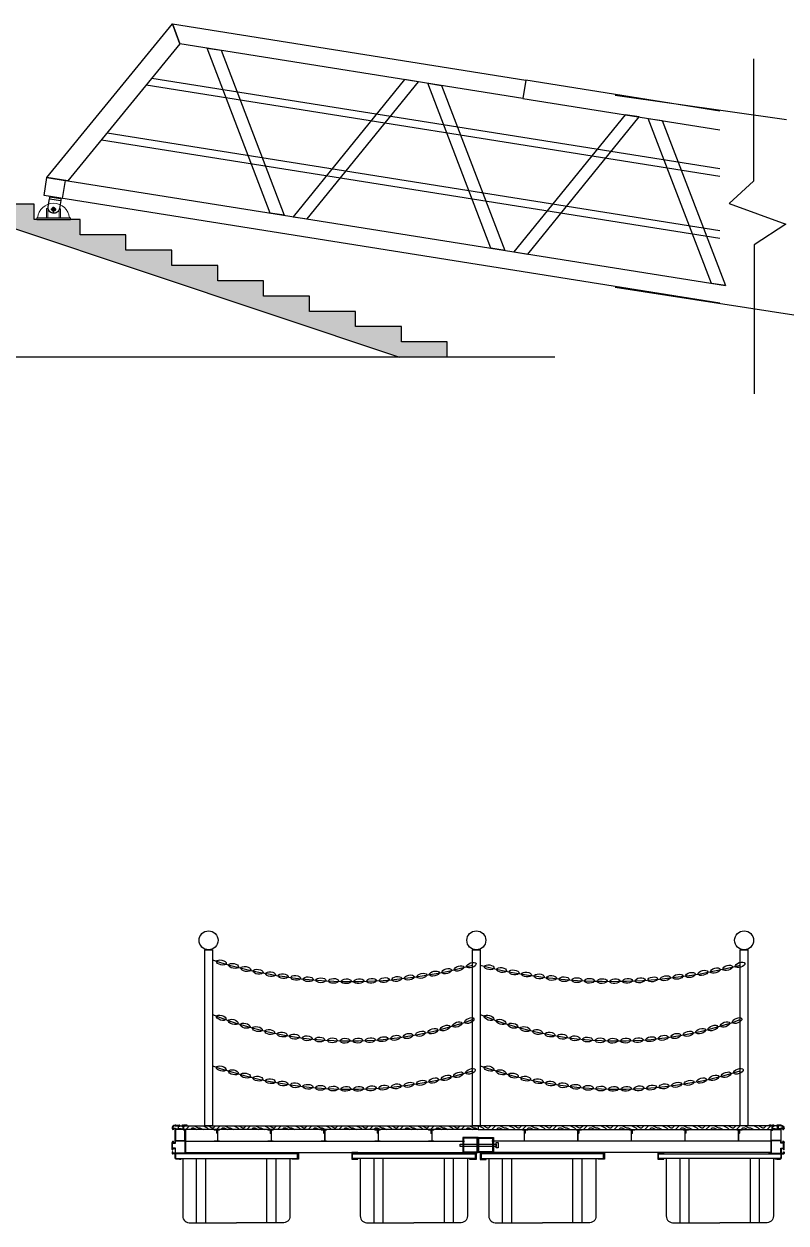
# Model space of a CAD drawing. Header units: inches. Extents: x -109738 to 334474, y -141753 to 99784.
# Drawn here: x 215295 to 220276, y 34255 to 42092 of the extents above; entities that cross this region are included whole.
import ezdxf

# ---------------------------------------------------------------- set-up
doc = ezdxf.new("R2010")
doc.units = ezdxf.units.IN
doc.header["$LTSCALE"] = 1000
doc.header["$MEASUREMENT"] = 0
doc.linetypes.add('CENTER2', pattern=[28.575, 19.05, -3.175, 3.175, -3.175])
for name, color, linetype in [('PUB_DIM', 3, 'Continuous'), ('track level', 7, 'Continuous'), ('W-PLASTIC_RAILINGS塑木栏杆', 6, 'Continuous'), ('W-STEEL_FRAME钢架', 3, 'Continuous'), ('W-WOOD_FLOOR木地板', 30, 'Continuous')]:
    doc.layers.add(name, color=color, linetype=linetype)
doc.layers.add('结构', color=52, linetype='Continuous', lineweight=18)
doc.layers.add('铝龙骨', color=7, linetype='Continuous', lineweight=9)

# ---------------------------------------------------------------- blocks, each defined once
blk = doc.blocks.new('$matou$00000085')
at = {"color": 0, "lineweight": 5}
for p, q in [((-17.5, 36, 0), (-17.5, 37, 0)), ((-4.3, 33.6, 0), (-4.3, 35, 0)), ((-1.2, 13.2, 0), (-3.5, 13.2, 0))]:
    blk.add_line(p, q, dxfattribs=at)
at = {"color": 0, "lineweight": 0, "ltscale": 0.5}
blk.add_arc((-1.5, 17.2, 0), 4.07, 274.72823, 349.84724, dxfattribs=at)
at = {"layer": '结构', "color": 0, "linetype": 'ByBlock', "lineweight": 0, "ltscale": 0.5}
for p, q in [((-7.2, 38, 0), (-16.5, 38, 0)), ((-16.5, 35, 0), (-8.5, 35, 0)), ((-7.5, -34, 0), (-7.5, 34, 0)), ((-4.7, 33.3, 0), (-4.3, 33.6, 0)), ((-4.3, 33.1, 0), (-4.7, 33.3, 0)), ((-4.7, 31.5, 0), (-4.3, 31.7, 0)), ((-4.3, 31.2, 0), (-4.7, 31.5, 0)), ((-4.3, 31, 0), (-4.7, 30.8, 0)), ((-4.7, 30.8, 0), (-4.3, 30.5, 0)), ((-4.3, 29.2, 0), (-4.7, 29, 0)), ((-4.7, 29, 0), (-4.3, 28.7, 0)), ((-4.3, 27.4, 0), (-4.7, 27.2, 0)), ((-4.7, 27.2, 0), (-4.3, 26.9, 0)), ((-4.3, 25.6, 0), (-4.7, 25.4, 0)), ((-4.7, 25.4, 0), (-4.3, 25.1, 0)), ((-4.3, 23.8, 0), (-4.7, 23.6, 0)), ((-4.7, 23.6, 0), (-4.3, 23.3, 0)), ((-4.3, 22, 0), (-4.7, 21.8, 0)), ((-4.7, 21.8, 0), (-4.3, 21.5, 0)), ((-4.3, 20.2, 0), (-4.7, 20, 0)), ((-4.7, 20, 0), (-4.3, 19.7, 0)), ((-4.5, -34, 0), (-4.5, 12.2, 0)), ((-4.3, 31.7, 0), (-4.3, 33.1, 0)), ((-4.3, 31.3, 0), (-4.3, 31, 0)), ((-4.3, 30.5, 0), (-4.3, 29.2, 0)), ((-4.3, 28.7, 0), (-4.3, 27.4, 0)), ((-4.3, 26.9, 0), (-4.3, 25.6, 0)), ((-4.3, 25.1, 0), (-4.3, 23.8, 0)), ((-4.3, 23.3, 0), (-4.3, 22, 0)), ((-4.3, 21.5, 0), (-4.3, 20.2, 0)), ((-4.3, 19.7, 0), (-4.3, 19.2, 0)), ((-0.7, 33.6, 0), (-0.7, 35, 0)), ((-0.3, 33.3, 0), (-0.7, 33.6, 0)), ((-0.7, 33.1, 0), (-0.3, 33.3, 0)), ((-0.7, 31.7, 0), (-0.7, 33.1, 0)), ((-0.3, 31.5, 0), (-0.7, 31.7, 0)), ((-0.7, 31.2, 0), (-0.3, 31.5, 0)), ((-0.7, 29.9, 0), (-0.7, 31.2, 0)), ((-0.3, 29.7, 0), (-0.7, 29.9, 0)), ((-0.7, 29.4, 0), (-0.3, 29.7, 0)), ((-0.7, 28.1, 0), (-0.7, 29.4, 0)), ((-0.3, 27.9, 0), (-0.7, 28.1, 0)), ((-0.7, 27.6, 0), (-0.3, 27.9, 0)), ((-0.7, 26.3, 0), (-0.7, 27.6, 0)), ((-0.3, 26.1, 0), (-0.7, 26.3, 0)), ((-0.7, 25.8, 0), (-0.3, 26.1, 0)), ((-0.7, 24.5, 0), (-0.7, 25.8, 0)), ((-0.3, 24.3, 0), (-0.7, 24.5, 0)), ((-0.7, 24, 0), (-0.3, 24.3, 0)), ((-0.7, 22.7, 0), (-0.7, 24, 0)), ((-0.3, 22.5, 0), (-0.7, 22.7, 0)), ((-0.7, 22.2, 0), (-0.3, 22.5, 0)), ((-0.7, 22.2, 0), (-0.7, 22.2, 0)), ((-0.7, 21, 0), (-0.7, 22.2, 0)), ((-0.3, 20.7, 0), (-0.7, 21, 0)), ((-0.7, 20.5, 0), (-0.3, 20.7, 0)), ((-0.7, 19.2, 0), (-0.7, 20.5, 0)), ((2.2, 38, 0), (16.5, 38, 0)), ((2.5, 34, 0), (2.5, 16.5, 0)), ((16.5, 35, 0), (3.5, 35, 0)), ((17.5, 37, 0), (17.5, 36, 0)), ((-17.5, -37.5, 0), (-17.5, -35.5, 0)), ((-17, -35, 0), (-8.5, -35, 0)), ((17, -38, 0), (-17, -38, 0)), ((-3.5, -35, 0), (17, -35, 0)), ((17.5, -35.5, 0), (17.5, -37.5, 0))]:
    blk.add_line(p, q, dxfattribs=at)
for centre, radius, start, end in [((-16.5, 37, 0), 1, 90, 180), ((-16.5, 36, 0), 1, 180, 270), ((-8.5, 34, 0), 1, 0, 90), ((-7.2, 35, 0), 3, 0, 90.00167), ((-3.5, 12.2, 0), 1, 90, 180), ((-2.5, 19.2, 0), 1.75, 180, 0), ((2.2, 35, 0), 3, 89.99833, 180), ((3.5, 34, 0), 1, 90, 180), ((16.5, 37, 0), 1, 0, 90), ((16.5, 36, 0), 1, 270, 360), ((-17, -35.5, 0), 0.5, 90, 180), ((-17, -37.5, 0), 0.5, 180, 270), ((-8.5, -34, 0), 1, 270, 0), ((-3.5, -34, 0), 1, 180, 270), ((17, -35.5, 0), 0.5, 0, 90), ((17, -37.5, 0), 0.5, 270, 0)]:
    blk.add_arc(centre, radius, start, end, dxfattribs=at)
blk = doc.blocks.new('*U400')
at = {"layer": '铝龙骨', "yscale": -1, "rotation": 180}
blk.add_blockref('$matou$00000085', (0, 0, 0), dxfattribs=at)
blk = doc.blocks.new('*U401')
at = {"color": 0, "linetype": 'ByBlock', "lineweight": -2, "transparency": 16777216}
for p in [(0, 0), (350, 0), (700, 0), (1050, 0), (1400, 0)]:
    blk.add_blockref('*U400', p, dxfattribs=at)
blk = doc.blocks.new('450fuxiang')
at = {"color": 5, "lineweight": -3}
for p, q in [((-1521474.8, 1202848.6), (-1521474.8, 1203268.6)), ((-1521414.8, 1202848.6), (-1521414.8, 1203268.6)), ((-1521014.8, 1202848.6), (-1521014.8, 1203268.6)), ((-1520954.8, 1202848.6), (-1520954.8, 1203268.6))]:
    blk.add_line(p, q, dxfattribs=at)
at = {"color": 5}
blk.add_lwpolyline([(-1521614.8, 1203298.6), (-1521614.8, 1203268.6), (-1521564.8, 1203268.6), (-1520814.8, 1203268.6), (-1520814.8, 1203268.6), (-1520814.8, 1203298.6)], close=True, dxfattribs=at)
at = {"color": 5, "lineweight": -3}
for points in [[(-1521564.8, 1203268.6), (-1521564.8, 1202893.1, 0.477005), (-1521514.8, 1202848.6), (-1521214.8, 1202848.6)], [(-1520864.8, 1203268.6), (-1520864.8, 1202893.1, -0.477005), (-1520914.8, 1202848.6), (-1521214.8, 1202848.6)]]:
    blk.add_lwpolyline(points, format="xyb", dxfattribs=at)
blk = doc.blocks.new('*U407')
at = {"layer": '铝龙骨', "yscale": -1, "rotation": 180}
blk.add_blockref('$matou$00000085', (0, 0, 0), dxfattribs=at)
blk = doc.blocks.new('*U408')
at = {"color": 0, "linetype": 'ByBlock', "lineweight": -2, "transparency": 16777216}
for p in [(0, 0), (350, 0), (700, 0), (1050, 0), (1400, 0)]:
    blk.add_blockref('*U407', p, dxfattribs=at)
blk = doc.blocks.new('asdasdasfdf')
at = {"color": 3, "lineweight": -3}
for p, q in [((210793.5, 35711.1), (210793.5, 35754.2)), ((210799, 35753.2), (210811.5, 35753.2)), ((210810, 35777.8), (210810.3, 35778.2)), ((210811.4, 35778.2), (210811.7, 35777.8)), ((210812, 35777.8), (210812.3, 35778.2)), ((210814, 35777.8), (210814.3, 35778.2)), ((210814.4, 35778.3), (210819.6, 35778.3)), ((210814.4, 35778.3), (210816.3, 35778.3)), ((210825.1, 35775.8), (210825.1, 35771.5)), ((210839.1, 35771.5), (210839.1, 35775.8)), ((210844.7, 35778.3), (210849.8, 35778.3)), ((210858.3, 35777.8), (210858, 35778.2)), ((210860.3, 35777.8), (210860, 35778.2)), ((210860.9, 35778.2), (210860.6, 35777.8)), ((210861.7, 35748.7), (210861.7, 35711.1)), ((210862.3, 35777.8), (210862, 35778.2)), ((210865, 35778.3), (210867.4, 35778.3)), ((210774.4, 35645.6), (210774.4, 35664.4)), ((210861.7, 35644.4), (210861.7, 35595.1))]:
    blk.add_line(p, q, dxfattribs=at)
at = {"color": 0}
blk.add_line((210825.1, 35773.6), (210839.1, 35773.6), dxfattribs=at)
at = {"color": 3, "lineweight": -3}
for points in [[(210794.5, 35778.3, 0.414214), (210774.4, 35758.2), (210774.4, 35756.6)], [(210778.4, 35759.3), (210778.4, 35759.3), (210795, 35759.3, -0.414214), (210797, 35757.3), (210797, 35755.2, 0.413909), (210799, 35753.2)], [(210791.4, 35756.2), (210784.5, 35756.2, 0.362489), (210783.5, 35755.4), (210782.2, 35748)], [(210794.5, 35774.3), (210794.5, 35774.3), (210810.5, 35774.3, -0.414214), (210813.5, 35771.3), (210813.5, 35755.2, -0.414518), (210811.5, 35753.2)], [(210799.2, 35778.3, -0.198912), (210799.3, 35778.2), (210799.6, 35777.8)], [(210799.9, 35777.8), (210800.2, 35778.2, -0.198912), (210800.4, 35778.3), (210801.2, 35778.3, -0.198912), (210801.3, 35778.2), (210801.6, 35777.8)], [(210801.9, 35777.8), (210802.2, 35778.2, -0.198912), (210802.4, 35778.3), (210803.2, 35778.3, -0.198912), (210803.4, 35778.2), (210803.7, 35777.8)], [(210803.9, 35777.8), (210804.2, 35778.2, -0.198912), (210804.4, 35778.3), (210805.2, 35778.3, -0.198912), (210805.4, 35778.2), (210805.7, 35777.8)], [(210805.9, 35777.8), (210806.3, 35778.2, -0.198912), (210806.4, 35778.3), (210807.2, 35778.3, -0.198912), (210807.4, 35778.2), (210807.7, 35777.8)], [(210808, 35777.8), (210808.3, 35778.2, -0.198912), (210808.4, 35778.3), (210809.2, 35778.3, -0.198912), (210809.4, 35778.2), (210809.7, 35777.8)], [(210810.3, 35778.2, -0.198912), (210810.4, 35778.3), (210811.2, 35778.3)], [(210812.4, 35778.3), (210813.3, 35778.3, -0.198912), (210813.4, 35778.2), (210813.7, 35777.8)], [(210831.5, 35753.2), (210818.1, 35753.2, -0.414214), (210817, 35754.2), (210817, 35770.3, -0.414214), (210818.1, 35771.3), (210824.9, 35771.3)], [(210832.7, 35753.2, 0.198912), (210832.5, 35753.1), (210832.2, 35752.8, -0.414214), (210832, 35752.8), (210831.7, 35753.1, 0.198912), (210831.5, 35753.2)], [(210832.7, 35753.2), (210846.2, 35753.2, 0.414214), (210847.2, 35754.2), (210847.2, 35770.3, 0.414214), (210846.2, 35771.3), (210839.3, 35771.3)], [(210850.2, 35777.8), (210849.9, 35778.2, 0.198912), (210849.8, 35778.3), (210848, 35778.3)], [(210852.2, 35777.8), (210851.9, 35778.2, 0.198912), (210851.8, 35778.3), (210851, 35778.3, 0.198912), (210850.8, 35778.2), (210850.5, 35777.8)], [(210861.7, 35748.7, 0.414214), (210860.7, 35749.7), (210851.7, 35749.7, -0.414214), (210850.7, 35750.7), (210850.7, 35774.3, -0.414214), (210851.7, 35775.3)], [(210874.8, 35775.8), (210874.8, 35775.5, -0.414214), (210874.6, 35775.3), (210851.7, 35775.3)], [(210854.2, 35777.8), (210853.9, 35778.2, 0.198912), (210853.8, 35778.3), (210853, 35778.3, 0.198912), (210852.8, 35778.2), (210852.5, 35777.8)], [(210856.3, 35777.8), (210856, 35778.2, 0.198912), (210855.8, 35778.3), (210855, 35778.3, 0.198912), (210854.8, 35778.2), (210854.5, 35777.8)], [(210857.8, 35778.3), (210857, 35778.3, 0.198912), (210856.8, 35778.2), (210856.5, 35777.8)], [(210859.8, 35778.3), (210859, 35778.3, 0.198912), (210858.8, 35778.2), (210858.5, 35777.8)], [(210861.8, 35778.3), (210861, 35778.3, 0.198912), (210860.9, 35778.2)], [(210864.3, 35777.8), (210864, 35778.2, 0.198912), (210863.8, 35778.3), (210863, 35778.3, 0.198912), (210862.9, 35778.2), (210862.6, 35777.8)], [(210865, 35778.3, 0.198912), (210864.9, 35778.2), (210864.6, 35777.8)], [(210781, 35673.9, -0.403535), (210782.2, 35673.1), (210783.5, 35665.7, 0.362489), (210784.5, 35664.8), (210791.4, 35664.8, 0.414214), (210793.5, 35666.9), (210793.5, 35709.9)], [(210793.5, 35711.1, 0.198912), (210793.5, 35711), (210793.8, 35710.7, -0.414214), (210793.8, 35710.4), (210793.5, 35710.1, 0.198912), (210793.5, 35709.9)], [(210861.7, 35673.1), (210861.7, 35595.1, 2.414214), (210862.2, 35594.6), (210873.8, 35594.6, -0.414214), (210874.8, 35593.6), (210874.8, 35592.6, -0.414214), (210873.8, 35591.6)], [(210861.7, 35711), (210861.4, 35710.7, 0.414214), (210861.4, 35710.4), (210861.7, 35710.1, -0.198912), (210861.7, 35709.9), (210861.7, 35709.9), (210861.7, 35645.6)], [(210774.4, 35645.6, 0.198912), (210774.4, 35645.5), (210774.7, 35645.2, -0.414214), (210774.7, 35644.9), (210774.4, 35644.6, 0.198912), (210774.4, 35644.4)], [(210774.4, 35619.7, 0.414214), (210776.9, 35617.2), (210778.2, 35617.2, 0.414214), (210778.4, 35617.4)], [(210774.4, 35597.6), (210774.4, 35593.6, 0.414214), (210776.4, 35591.6)], [(210805.5, 35555.4, -0.414214), (210793.4, 35567.5), (210793.4, 35589.6, 0.414214), (210791.4, 35591.6), (210776.4, 35591.6)], [(210778.4, 35602.9, 0.414214), (210778.2, 35603.1), (210776.9, 35603.1)], [(210778.4, 35617.4), (210778.4, 35624.2, -0.414214), (210779.4, 35625.2), (210792.4, 35625.2, -0.414214), (210793.4, 35624.2), (210793.4, 35610.7, 0.198912), (210793.5, 35610.6), (210793.8, 35610.3, -0.414214), (210793.8, 35610), (210793.5, 35609.7, 0.198912), (210793.4, 35609.6), (210793.4, 35596.1, -0.414214), (210792.4, 35595.1), (210779.4, 35595.1, -0.414214), (210778.4, 35596.1), (210778.4, 35602.9)], [(210873.8, 35591.6), (210798.5, 35591.6, 0.414214), (210796.5, 35589.6), (210796.5, 35567.5, 0.414214), (210805.5, 35558.4)], [(210861.7, 35645.5), (210861.4, 35645.2, 0.414214), (210861.4, 35644.9), (210861.7, 35644.6)], [(210822.1, 35555.5), (210822.4, 35555.8, -0.414214), (210822.7, 35555.8), (210823, 35555.5, 0.198912), (210823.1, 35555.4), (210831.6, 35555.4, 0.414214), (210832.6, 35556.4), (210832.6, 35557.4, 0.414214), (210831.6, 35558.4), (210805.5, 35558.4)], [(210822.1, 35555.5, -0.198912), (210822, 35555.4), (210805.5, 35555.4)]]:
    blk.add_lwpolyline(points, format="xyb", dxfattribs=at)
for points in [[(210794.5, 35778.3), (210799.2, 35778.3), (210796.8, 35778.3)], [(210774.4, 35619.7), (210774.4, 35630.1), (210774.4, 35644.4)]]:
    blk.add_lwpolyline(points, dxfattribs=at)
for points in [[(210850.2, 35746.2, -0.356394), (210847.2, 35748.6, 0.356394), (210845.3, 35750.2), (210800, 35750.2, 0.414214), (210797, 35747.2), (210797, 35679.9, 0.414214), (210799, 35677.9), (210855.2, 35677.9, 0.414214), (210858.2, 35680.9), (210858.2, 35743.2, 0.414214), (210855.2, 35746.2)], [(210858.2, 35598.1, -0.414214), (210855.2, 35595.1), (210800, 35595.1, -0.414214), (210797, 35598.1), (210797, 35625.7, 0.414214), (210794, 35628.7), (210780.9, 35628.7, -0.414214), (210777.9, 35631.7), (210777.9, 35657.3, -0.414214), (210780.9, 35660.3), (210794, 35660.3, 0.414214), (210797, 35663.3), (210797, 35672.9, -0.414214), (210799, 35674.9), (210855.2, 35674.9, -0.414214), (210858.2, 35671.9)]]:
    blk.add_lwpolyline(points, format="xyb", close=True, dxfattribs=at)
for centre, radius, start, end in [((210784.3, 35756.6), 9.88, 179.70936, 251.9861), ((210794.4, 35758.3), 16, 89.81657, 176.44721), ((210781.2, 35748.2), 1, 270, 349.7), ((210791.4, 35754.2), 2.01, 0, 90), ((210799.8, 35777.9), 0.201, 225, 315), ((210801.8, 35777.9), 0.201, 225, 315), ((210803.8, 35777.9), 0.201, 225, 315), ((210805.8, 35777.9), 0.201, 225, 315), ((210807.8, 35777.9), 0.201, 225, 315), ((210809.8, 35777.9), 0.201, 225, 315), ((210811.2, 35778.1), 0.201, 45, 90), ((210811.8, 35777.9), 0.201, 225, 315), ((210812.4, 35778.1), 0.201, 90, 135), ((210813.8, 35777.9), 0.201, 225, 315), ((210814.4, 35778.1), 0.201, 90, 135), ((210819.9, 35771.7), 6.62, 38.30466, 92.80743), ((210824.9, 35771.5), 0.201, 270, 0.27411), ((210844.3, 35771.7), 6.62, 87.19257, 141.69534), ((210839.3, 35771.5), 0.201, 180, 270), ((210850.4, 35777.9), 0.201, 225, 315), ((210852.4, 35777.9), 0.201, 225, 315), ((210854.4, 35777.9), 0.201, 225, 315), ((210856.4, 35777.9), 0.201, 225, 315), ((210857.8, 35778.1), 0.201, 45, 90), ((210858.4, 35777.9), 0.201, 225, 315), ((210859.8, 35778.1), 0.201, 45, 90), ((210860.4, 35777.9), 0.201, 225, 315), ((210861.8, 35778.1), 0.201, 45, 90), ((210862.4, 35777.9), 0.201, 225, 315), ((210864.4, 35777.9), 0.201, 225, 315), ((210866.8, 35764.5), 13.8, 54.83943, 92.38149), ((210784.5, 35664.4), 10.1, 110.04221, 179.70548), ((210861.5, 35711.1), 0.201, 315, 0), ((210781, 35597.9), 6.62, 128.30466, 182.80743), ((210861.5, 35645.6), 0.201, 315, 0), ((210861.5, 35644.4), 0.201, 360, 45)]:
    blk.add_arc(centre, radius, start, end, dxfattribs=at)
blk = doc.blocks.new('sdgdfghdrth')
h = blk.add_hatch()
h.set_pattern_fill('AR-CONC', color=256, scale=100)
h.set_pattern_definition([(50, (0, 0), (182.18467, -15.93909), [19.05, -209.55]), (355, (0, 0), (-35.24283, 191.05664), [15.24, -167.64]), (100.451, (15.18, -1.33), (146.9425, 175.11669), [16.19, -178.09]), (46.1842, (0, 50.8), (271.07904, -42.04233), [28.575, -314.325]), (96.6356, (22.6, 47.3), (237.40423, 247.42556), [24.285, -267.135]), (351.184, (0, 50.8), (237.4046, 247.4251), [22.86, -251.46]), (21, (25.4, 38.1), (151.61488, -102.26552), [19.05, -209.55]), (326, (25.4, 38.1), (61.80203, 184.18797), [15.24, -167.64]), (71.4514, (38.03, 29.58), (213.4165, 81.92286), [16.19, -178.09]), (37.5, (0, 0), (3.088603, 84.55504), [0, -165.608, 0, -170.18, 0, -168.275]), (7.5, (0, 0), (66.81966, 100.180575), [0, -97.028, 0, -161.798, 0, -64.135]), (327.5, (-56.64, 0), (135.590595, -5.728744), [0, -63.5, 0, -198.12, 0, -262.89]), (317.5, (-82.04, 0), (148.12918, 25.42649), [0, -82.55, 0, -131.572, 0, -186.69])])
h.paths.add_polyline_path([(141597.2, -21763.6), (141297.2, -21763.6), (141297.2, -21663.6), (140997.2, -21663.6), (140997.2, -21563.6), (140697.2, -21563.6), (140697.2, -21463.6), (140397.2, -21463.6), (140397.2, -21363.6), (140097.2, -21363.6), (140097.2, -21263.6), (139797.2, -21263.6), (139797.2, -21163.6), (139497.2, -21163.6), (139497.2, -21263.6), (143686.1, -22663.6), (143997.2, -22663.6), (143997.2, -22563.6), (143697.2, -22563.6), (143697.2, -22463.6), (143397.2, -22463.6), (143397.2, -22363.6), (143097.2, -22363.6), (143097.2, -22263.6), (142797.2, -22263.6), (142797.2, -22163.6), (142497.2, -22163.6), (142497.2, -22063.6), (142197.2, -22063.6), (142197.2, -21963.6), (141897.2, -21963.6), (141897.2, -21863.6), (141597.2, -21863.6)])
for points in [[(139797.2, -21263.6), (139797.2, -21163.6), (139497.2, -21163.6)], [(139497.2, -21263.6), (143686.1, -22663.6)], [(140097.2, -21363.6), (140097.2, -21263.6), (139797.2, -21263.6)], [(140397.2, -21463.6), (140397.2, -21363.6), (140097.2, -21363.6)], [(140697.2, -21563.6), (140697.2, -21463.6), (140397.2, -21463.6)], [(140997.2, -21663.6), (140997.2, -21563.6), (140697.2, -21563.6)], [(141297.2, -21763.6), (141297.2, -21663.6), (140997.2, -21663.6)], [(141597.2, -21863.6), (141597.2, -21763.6), (141297.2, -21763.6)], [(141897.2, -21963.6), (141897.2, -21863.6), (141597.2, -21863.6)], [(142197.2, -22063.6), (142197.2, -21963.6), (141897.2, -21963.6)], [(142497.2, -22163.6), (142497.2, -22063.6), (142197.2, -22063.6)], [(142797.2, -22263.6), (142797.2, -22163.6), (142497.2, -22163.6)], [(143097.2, -22363.6), (143097.2, -22263.6), (142797.2, -22263.6)], [(143397.2, -22463.6), (143397.2, -22363.6), (143097.2, -22363.6)], [(143697.2, -22563.6), (143697.2, -22463.6), (143397.2, -22463.6)], [(143997.2, -22663.6), (143997.2, -22563.6), (143697.2, -22563.6)]]:
    blk.add_lwpolyline(points)
blk = doc.blocks.new('YQT')
at = {"color": 1}
for radius in [10.5, 10]:
    blk.add_circle((0, -75.3), radius, dxfattribs=at)
at = {"layer": 'track level', "color": 1}
for p, q in [((37.5, 0), (-37.5, 0)), ((-37.5, 0), (-37.5, -10)), ((37.5, 0), (37.5, -10)), ((-37.5, -10), (37.5, -10))]:
    blk.add_line(p, q, dxfattribs=at)
blk.add_lwpolyline([(-37.5, -10), (37.5, -10), (37.5, -62.5, -0.414214), (0, -100), (0, -100, -0.414214), (-37.5, -62.5)], format="xyb", close=True, dxfattribs=at)
blk = doc.blocks.new('JAGZZ')
at = {"color": 1, "linetype": 'CENTER2'}
for p, q in [((524707.1, 12978.9), (524707.1, 13014.1)), ((524724.7, 12996.5), (524689.4, 12996.5))]:
    blk.add_line(p, q, dxfattribs=at)
at = {"layer": '结构', "color": 4}
for p, q in [((524597.1, 12929.5), (524597.1, 12941.5)), ((524817.1, 12941.5), (524597.1, 12941.5)), ((524817.1, 12929.5), (524817.1, 12941.5)), ((524817.1, 12929.5), (524597.1, 12929.5))]:
    blk.add_line(p, q, dxfattribs=at)
for points in [[(524670.1, 12941.5), (524670.1, 13001.5), (524662.1, 13001.5), (524662.1, 12941.5)], [(524744.1, 12941.5), (524744.1, 13001.5), (524752.1, 13001.5), (524752.1, 12941.5)]]:
    blk.add_lwpolyline(points, close=True, dxfattribs=at)
at = {"layer": '结构'}
blk.add_circle((524707.1, 12996.5), 13, dxfattribs=at)
at = {"layer": '结构', "color": 4}
blk.add_arc((524707.1, 12931), 105.5, 5.72481, 174.27519, dxfattribs=at)
blk = doc.blocks.new('*U599')
blk.add_ellipse((60.9, 2), major_axis=(32.4, 2.7), ratio=0.48401)
blk = doc.blocks.new('*U600')
at = {"color": 0, "linetype": 'ByBlock', "lineweight": -2, "transparency": 16777216}
for p, rotation in [((216526.7, 35974.4), 342.3868018437025), ((216605.9, 35950.4), 343.9696232569075), ((216685.7, 35928.7), 345.5524446701126), ((216766.2, 35909.1), 347.1352660833178), ((216847.1, 35891.8), 348.7180874965227), ((217835.2, 35861), 7.71194445498189), ((217917, 35873.3), 9.294765868186879), ((217998.5, 35887.8), 10.87758728139186), ((218079.6, 35904.5), 12.46040869459703), ((218160.1, 35923.5), 14.04323010780206), ((216928.5, 35876.8), 350.3009089097276), ((217010.2, 35863.9), 351.8837303229325), ((217092.3, 35853.4), 353.4665517361375), ((217174.6, 35845.1), 355.0493731493422), ((217257.2, 35839.1), 356.632194562547), ((217339.9, 35835.4), 358.2150159757517), ((217422.6, 35834), 359.7978373889566), ((217505.4, 35834.8), 1.380658802162075), ((217588.1, 35837.9), 2.963480215367442), ((217670.6, 35843.4), 4.546301628572479), ((217753, 35851.1), 6.129123041777147)]:
    blk.add_blockref('*U599', p, dxfattribs=dict(at, rotation=rotation))
blk = doc.blocks.new('*U601')
blk.add_ellipse((60.9, 2), major_axis=(32.4, 2.7), ratio=0.48401)
blk = doc.blocks.new('*U602')
at = {"color": 0, "linetype": 'ByBlock', "lineweight": -2, "transparency": 16777216}
for p, rotation in [((216526.7, 35617.9), 338.1623771704504), ((216604, 35588.4), 340.1348726219331), ((218148.3, 35558.1), 17.61228620010297), ((216682.3, 35561.7), 342.1073680734159), ((216761.5, 35537.6), 344.0798635248986), ((216841.5, 35516.3), 346.0523589763811), ((216922.1, 35497.7), 348.0248544278638), ((217826.9, 35479.9), 9.722304394172786), ((217908.2, 35495.3), 11.69479984565542), ((217988.9, 35513.5), 13.66729529713806), ((218069, 35534.4), 15.6397907486205), ((217003.3, 35481.9), 349.9973498793464), ((217085.1, 35469), 351.9698453308292), ((217167.2, 35458.8), 353.942340782312), ((217249.6, 35451.5), 355.9148362337948), ((217332.3, 35447), 357.8873316852776), ((217415, 35445.4), 359.8598271367631), ((217497.8, 35446.6), 1.832322588242085), ((217580.4, 35450.7), 3.804818039724905), ((217662.9, 35457.6), 5.777313491207522), ((217745.1, 35467.3), 7.749808942690142)]:
    blk.add_blockref('*U601', p, dxfattribs=dict(at, rotation=rotation))
blk = doc.blocks.new('*U603')
blk.add_ellipse((60.9, 2), major_axis=(32.4, 2.7), ratio=0.48401)
blk = doc.blocks.new('*U604')
at = {"color": 0, "linetype": 'ByBlock', "lineweight": -2, "transparency": 16777216}
for p, rotation in [((216526.7, 35282.7), 340.8325963447396), ((216605.2, 35256.7), 342.5598959192985), ((218156, 35228.8), 15.3785878359231), ((216684.6, 35233.1), 344.2871954938574), ((216764.6, 35211.9), 346.0144950684166), ((216845.2, 35193.1), 347.741794642976), ((216926.3, 35176.7), 349.4690942175354), ((217832.3, 35160.4), 8.469389537686647), ((217914, 35173.9), 10.19668911224584), ((217995.2, 35189.7), 11.923988686805), ((218075.9, 35208.1), 13.65128826136394), ((217007.9, 35162.8), 351.1963937920945), ((217089.8, 35151.4), 352.9236933666534), ((217172.1, 35142.5), 354.6509929412124), ((217254.6, 35136), 356.3782925157717), ((217337.3, 35132), 358.1055920903313), ((217420, 35130.5), 359.8328916648899), ((217502.8, 35131.5), 1.560191239449659), ((217585.4, 35135), 3.287490814008967), ((217668, 35141), 5.014790388568137), ((217750.3, 35149.5), 6.742089963127489)]:
    blk.add_blockref('*U603', p, dxfattribs=dict(at, rotation=rotation))
blk = doc.blocks.new('*U605')
blk.add_ellipse((60.9, 2), major_axis=(32.4, 2.7), ratio=0.48401)
blk = doc.blocks.new('*U606')
at = {"color": 0, "linetype": 'ByBlock', "lineweight": -2, "transparency": 16777216}
for p, rotation in [((218276.7, 35939.8), 345.8366380346332), ((218357.1, 35920.6), 347.2051172902687), ((218438.1, 35903.2), 348.5735965459039), ((218519.4, 35887.8), 349.9420758015391), ((219590.7, 35866), 7.732306124798465), ((219672.6, 35878.1), 9.100785380434134), ((219754.2, 35892.2), 10.46926463606993), ((219835.4, 35908.2), 11.83774389170565), ((219916.1, 35926.2), 13.20622314734111), ((218601, 35874.3), 351.3105550571743), ((218683, 35862.8), 352.6790343128097), ((218765.2, 35853.2), 354.047513568445), ((218847.6, 35845.6), 355.4159928240804), ((218930.2, 35840), 356.7844720797161), ((219012.8, 35836.3), 358.1529513353514), ((219095.6, 35834.6), 359.5214305909872), ((219178.3, 35834.9), 0.8899098466216955), ((219261.1, 35837.2), 2.25838910225748), ((219343.7, 35841.5), 3.626868357892188), ((219426.3, 35847.7), 4.995347613527709), ((219508.6, 35855.9), 6.363826869163022)]:
    blk.add_blockref('*U605', p, dxfattribs=dict(at, rotation=rotation))
blk = doc.blocks.new('*U607')
blk.add_ellipse((60.9, 2), major_axis=(32.4, 2.7), ratio=0.48401)
blk = doc.blocks.new('*U608')
at = {"color": 0, "linetype": 'ByBlock', "lineweight": -2, "transparency": 16777216}
for p, rotation in [((218276.7, 35617.9), 338.1623771704504), ((218354, 35588.4), 340.1348726219331), ((219898.3, 35558.1), 17.61228620010297), ((218432.3, 35561.7), 342.1073680734159), ((218511.5, 35537.6), 344.0798635248986), ((218591.5, 35516.3), 346.0523589763811), ((218672.1, 35497.7), 348.0248544278638), ((219576.9, 35479.9), 9.722304394172786), ((219658.2, 35495.3), 11.69479984565542), ((219738.9, 35513.5), 13.66729529713806), ((219819, 35534.4), 15.6397907486205), ((218753.3, 35481.9), 349.9973498793464), ((218835.1, 35469), 351.9698453308292), ((218917.2, 35458.8), 353.942340782312), ((218999.6, 35451.5), 355.9148362337948), ((219082.3, 35447), 357.8873316852776), ((219165, 35445.4), 359.8598271367631), ((219247.8, 35446.6), 1.832322588242085), ((219330.4, 35450.7), 3.804818039724905), ((219412.9, 35457.6), 5.777313491207522), ((219495.1, 35467.3), 7.749808942690142)]:
    blk.add_blockref('*U607', p, dxfattribs=dict(at, rotation=rotation))
blk = doc.blocks.new('*U609')
blk.add_ellipse((60.9, 2), major_axis=(32.4, 2.7), ratio=0.48401)
blk = doc.blocks.new('*U610')
at = {"color": 0, "linetype": 'ByBlock', "lineweight": -2, "transparency": 16777216}
for p, rotation in [((218276.7, 35282.7), 340.8325963447396), ((218355.2, 35256.7), 342.5598959192985), ((219906, 35228.8), 15.3785878359231), ((218434.6, 35233.1), 344.2871954938574), ((218514.6, 35211.9), 346.0144950684166), ((218595.2, 35193.1), 347.741794642976), ((218676.3, 35176.7), 349.4690942175354), ((219582.3, 35160.4), 8.469389537686647), ((219664, 35173.9), 10.19668911224584), ((219745.2, 35189.7), 11.923988686805), ((219825.9, 35208.1), 13.65128826136394), ((218757.9, 35162.8), 351.1963937920945), ((218839.8, 35151.4), 352.9236933666534), ((218922.1, 35142.5), 354.6509929412124), ((219004.6, 35136), 356.3782925157717), ((219087.3, 35132), 358.1055920903313), ((219170, 35130.5), 359.8328916648899), ((219252.8, 35131.5), 1.560191239449659), ((219335.4, 35135), 3.287490814008967), ((219418, 35141), 5.014790388568137), ((219500.3, 35149.5), 6.742089963127489)]:
    blk.add_blockref('*U609', p, dxfattribs=dict(at, rotation=rotation))

msp = doc.modelspace()

# ---------------------------------------------------------------- hatches: boundary and pattern name
at = {"layer": 'W-WOOD_FLOOR木地板'}
h = msp.add_hatch(dxfattribs=at)
h.set_pattern_fill('木纹01', color=256, scale=50)
h.set_pattern_definition([(360, (-132876.69, 209727.14), (200, 200), [10, -190]), (360, (-133016.69, 209747.14), (200, 200), [20, -180]), (360, (-132886.69, 209757.14), (200, 200), [10, -190]), (360, (-133006.69, 209777.14), (200, 200), [10, -190]), (360, (-132886.69, 209787.14), (200, 200), [10, -190]), (360, (-132996.69, 209797.14), (200, 200), [10, -190]), (360, (-132886.69, 209807.14), (200, 200), [10, -190]), (360, (-132996.69, 209827.14), (200, 200), [10, -110, 10, -70]), (360, (-132996.69, 209847.14), (200, 200), [20, -100, 10, -70]), (360, (-133006.69, 209877.14), (200, 200), [10, -30, 10, -80, 10, -60]), (360, (-133016.69, 209897.14), (200, 200), [10, -40, 20, -130]), (360, (-132886.69, 209907.14), (200, 200), [10, -190]), (360, (-133016.69, 209917.14), (200, 200), [10, -50, 10, -130]), (45, (-133036.69, 209727.14), (5e-14, 200), [28.2842, -254.55851]), (45, (-132866.69, 209727.14), (5e-14, 200), [56.56854, -226.27417]), (45, (-132866.69, 209827.14), (5e-14, 200), [14.142, -268.70071]), (45, (-133036.69, 209847.14), (5e-14, 200), [42.4264, -240.41631]), (45, (-132866.69, 209847.14), (5e-14, 200), [70.71068, -212.13203]), (45, (-132866.69, 209877.14), (5e-14, 200), [42.4264, -240.41631]), (315, (-132906.69, 209897.14), (200, -9e-14), [14.142, -268.70071]), (315, (-132976.69, 209737.14), (200, -9e-14), [28.2842, -254.55851]), (315, (-132966.69, 209817.14), (200, -9e-14), [28.2842, -254.55851]), (315, (-132906.69, 209777.14), (200, -9e-14), [28.2842, -254.55851]), (315, (-132916.69, 209857.14), (200, -9e-14), [28.2842, -254.55851]), (315, (-132906.69, 209877.14), (200, -9e-14), [42.4264, -240.41631]), (315, (-132956.69, 209757.14), (200, -9e-14), [42.4264, -240.41631]), (315, (-132926.69, 209767.14), (200, -9e-14), [42.4264, -240.41631]), (315, (-132956.69, 209837.14), (200, -9e-14), [42.4264, -240.41631]), (315, (-132936.69, 209847.14), (200, -9e-14), [42.4264, -240.41631]), (26.56505, (-133026.685, 209767.14), (200, 8e-08), [22.36068, -424.85292]), (26.56505, (-132876.685, 209757.14), (200, 8e-08), [89.44272, -357.77088]), (26.56505, (-132876.685, 209787.14), (200, 8e-08), [89.44272, -357.77088]), (26.56505, (-132876.685, 209807.14), (200, 8e-08), [89.4428, -134, 44.722, -179.048795]), (26.56505, (-132856.685, 209837.14), (200, 8e-08), [22.36068, -424.85292]), (26.56505, (-133036.685, 209907.14), (200, 8e-08), [22.36068, -424.85292]), (26.56505, (-132876.685, 209907.14), (200, 8e-08), [44.72136, -402.49224]), (333.43495, (-132926.685, 209727.14), (200, -8e-08), [44.72136, -402.49224]), (333.43495, (-132996.685, 209777.14), (200, -8e-08), [44.72136, -402.49224]), (333.43495, (-132996.685, 209747.14), (200, -8e-08), [22.36068, -424.85224]), (333.43495, (-132986.685, 209797.14), (200, -8e-08), [67.08204, -380.13156]), (333.43495, (-132946.685, 209797.14), (200, -8e-08), [44.72136, -402.49224]), (333.43495, (-132926.685, 209807.14), (200, -8e-08), [44.72136, -402.49224]), (333.43495, (-132986.685, 209827.14), (200, -8e-08), [22.36068, -424.85224]), (333.43495, (-132976.685, 209847.14), (200, -8e-08), [22.36068, -424.85224]), (333.43495, (-132896.685, 209887.14), (200, -8e-08), [22.36068, -424.85224]), (333.43495, (-132906.685, 209817.14), (200, -8e-08), [22.36068, -424.85224]), (333.43495, (-132996.685, 209877.14), (200, -8e-08), [67.08204, -380.13156]), (333.43495, (-133006.685, 209897.14), (200, -8e-08), [44.72136, -402.49224]), (333.43495, (-132896.685, 209837.14), (200, -8e-08), [22.36, -201.24, 22.36, -201.253595]), (333.43495, (-132956.685, 209877.14), (200, -8e-08), [44.72136, -402.49224]), (333.43495, (-132946.685, 209897.14), (200, -8e-08), [44.72136, -402.49224]), (333.43495, (-133006.685, 209917.14), (200, -8e-08), [44.72136, -402.49224]), (333.43495, (-132946.685, 209917.14), (200, -8e-08), [44.72136, -402.49224])])
h.paths.add_polyline_path([(216340.5, 34890.4), (216340.5, 34866.4), (218263.2, 34866.4), (218263.2, 34890.4)])
h = msp.add_hatch(dxfattribs=at)
h.set_pattern_fill('木纹01', color=256, scale=50)
h.set_pattern_definition([(360, (-132876.69, 209727.14), (200, 200), [10, -190]), (360, (-133016.69, 209747.14), (200, 200), [20, -180]), (360, (-132886.69, 209757.14), (200, 200), [10, -190]), (360, (-133006.69, 209777.14), (200, 200), [10, -190]), (360, (-132886.69, 209787.14), (200, 200), [10, -190]), (360, (-132996.69, 209797.14), (200, 200), [10, -190]), (360, (-132886.69, 209807.14), (200, 200), [10, -190]), (360, (-132996.69, 209827.14), (200, 200), [10, -110, 10, -70]), (360, (-132996.69, 209847.14), (200, 200), [20, -100, 10, -70]), (360, (-133006.69, 209877.14), (200, 200), [10, -30, 10, -80, 10, -60]), (360, (-133016.69, 209897.14), (200, 200), [10, -40, 20, -130]), (360, (-132886.69, 209907.14), (200, 200), [10, -190]), (360, (-133016.69, 209917.14), (200, 200), [10, -50, 10, -130]), (45, (-133036.69, 209727.14), (5e-14, 200), [28.2842, -254.55851]), (45, (-132866.69, 209727.14), (5e-14, 200), [56.56854, -226.27417]), (45, (-132866.69, 209827.14), (5e-14, 200), [14.142, -268.70071]), (45, (-133036.69, 209847.14), (5e-14, 200), [42.4264, -240.41631]), (45, (-132866.69, 209847.14), (5e-14, 200), [70.71068, -212.13203]), (45, (-132866.69, 209877.14), (5e-14, 200), [42.4264, -240.41631]), (315, (-132906.69, 209897.14), (200, -9e-14), [14.142, -268.70071]), (315, (-132976.69, 209737.14), (200, -9e-14), [28.2842, -254.55851]), (315, (-132966.69, 209817.14), (200, -9e-14), [28.2842, -254.55851]), (315, (-132906.69, 209777.14), (200, -9e-14), [28.2842, -254.55851]), (315, (-132916.69, 209857.14), (200, -9e-14), [28.2842, -254.55851]), (315, (-132906.69, 209877.14), (200, -9e-14), [42.4264, -240.41631]), (315, (-132956.69, 209757.14), (200, -9e-14), [42.4264, -240.41631]), (315, (-132926.69, 209767.14), (200, -9e-14), [42.4264, -240.41631]), (315, (-132956.69, 209837.14), (200, -9e-14), [42.4264, -240.41631]), (315, (-132936.69, 209847.14), (200, -9e-14), [42.4264, -240.41631]), (26.56505, (-133026.685, 209767.14), (200, 8e-08), [22.36068, -424.85292]), (26.56505, (-132876.685, 209757.14), (200, 8e-08), [89.44272, -357.77088]), (26.56505, (-132876.685, 209787.14), (200, 8e-08), [89.44272, -357.77088]), (26.56505, (-132876.685, 209807.14), (200, 8e-08), [89.4428, -134, 44.722, -179.048795]), (26.56505, (-132856.685, 209837.14), (200, 8e-08), [22.36068, -424.85292]), (26.56505, (-133036.685, 209907.14), (200, 8e-08), [22.36068, -424.85292]), (26.56505, (-132876.685, 209907.14), (200, 8e-08), [44.72136, -402.49224]), (333.43495, (-132926.685, 209727.14), (200, -8e-08), [44.72136, -402.49224]), (333.43495, (-132996.685, 209777.14), (200, -8e-08), [44.72136, -402.49224]), (333.43495, (-132996.685, 209747.14), (200, -8e-08), [22.36068, -424.85224]), (333.43495, (-132986.685, 209797.14), (200, -8e-08), [67.08204, -380.13156]), (333.43495, (-132946.685, 209797.14), (200, -8e-08), [44.72136, -402.49224]), (333.43495, (-132926.685, 209807.14), (200, -8e-08), [44.72136, -402.49224]), (333.43495, (-132986.685, 209827.14), (200, -8e-08), [22.36068, -424.85224]), (333.43495, (-132976.685, 209847.14), (200, -8e-08), [22.36068, -424.85224]), (333.43495, (-132896.685, 209887.14), (200, -8e-08), [22.36068, -424.85224]), (333.43495, (-132906.685, 209817.14), (200, -8e-08), [22.36068, -424.85224]), (333.43495, (-132996.685, 209877.14), (200, -8e-08), [67.08204, -380.13156]), (333.43495, (-133006.685, 209897.14), (200, -8e-08), [44.72136, -402.49224]), (333.43495, (-132896.685, 209837.14), (200, -8e-08), [22.36, -201.24, 22.36, -201.253595]), (333.43495, (-132956.685, 209877.14), (200, -8e-08), [44.72136, -402.49224]), (333.43495, (-132946.685, 209897.14), (200, -8e-08), [44.72136, -402.49224]), (333.43495, (-133006.685, 209917.14), (200, -8e-08), [44.72136, -402.49224]), (333.43495, (-132946.685, 209917.14), (200, -8e-08), [44.72136, -402.49224])])
h.paths.add_polyline_path([(220186, 34890.4), (220186, 34866.4), (218263.2, 34866.4), (218263.2, 34890.4)])

# ---------------------------------------------------------------- linework, layer by layer
at = {"color": 3, "lineweight": -3}
for p, q in [((216328, 34888.2), (216328, 34892.5)), ((216333.5, 34895), (216338.6, 34895)), ((216347.1, 34894.5), (216346.8, 34895)), ((216349.1, 34894.5), (216348.8, 34895)), ((216349.7, 34895), (216349.4, 34894.5)), ((216351.1, 34894.5), (216350.8, 34895)), ((216353.8, 34895), (216356.2, 34895)), ((220172.6, 34895), (220170.2, 34895)), ((220175.3, 34894.5), (220175.6, 34895)), ((220176.7, 34895), (220177, 34894.5)), ((220177.3, 34894.5), (220177.6, 34895)), ((220179.3, 34894.5), (220179.6, 34895)), ((220192.9, 34895), (220187.8, 34895)), ((220198.4, 34888.2), (220198.4, 34892.5)), ((216350.5, 34865.4), (216350.5, 34827.8)), ((220175.9, 34865.4), (220175.9, 34827.8)), ((216350.5, 34761.2), (216350.5, 34711.8)), ((220175.9, 34761.2), (220175.9, 34711.8))]:
    msp.add_line(p, q, dxfattribs=at)
at = {"color": 1, "lineweight": -3}
for p, q in [((216350.5, 34789.8), (218173.2, 34789.8)), ((220175.9, 34789.8), (218353.2, 34789.8)), ((216350.5, 34716.3), (218173.2, 34716.3)), ((220175.9, 34716.3), (218353.2, 34716.3))]:
    msp.add_line(p, q, dxfattribs=at)
for points in [[(216491.8, 41934.4), (216583.1, 41919.8), (216995.9, 40841.5), (216904.7, 40856)], [(217873.9, 41714.2), (217782.6, 41728.7), (217055.2, 40832), (217146.4, 40817.5)], [(217933.7, 41704.7), (218024.9, 41690.1), (218437.7, 40611.8), (218346.5, 40626.3)], [(219315.7, 41484.5), (219224.5, 41499), (218497, 40602.3), (218588.2, 40587.8)], [(219375.5, 41475), (219466.7, 41460.4), (219879.5, 40382), (219788.3, 40396.6)], [(215445.5, 41088.5), (215564, 41069.6), (215545.1, 40951.1), (215426.6, 40970)], [(218163.1, 34715.1), (218263.1, 34715.1), (218263.1, 34815.1), (218163.1, 34815.1)], [(218168.1, 34720.1), (218258.1, 34720.1), (218258.1, 34810.1), (218168.1, 34810.1)], [(218363.1, 34715.1), (218263.1, 34715.1), (218263.1, 34815.1), (218363.1, 34815.1)], [(218358.1, 34720.1), (218268.1, 34720.1), (218268.1, 34810.1), (218358.1, 34810.1)], [(218146.5, 34770.5), (218381.5, 34770.5), (218381.5, 34756.1), (218146.5, 34756.1)], [(218381.5, 34780.8), (218394.7, 34780.8), (218394.7, 34747), (218381.5, 34747)]]:
    msp.add_lwpolyline(points, close=True)
for points in [[(220062.3, 41865), (220062.3, 41065), (219904.5, 40919.1), (220273.4, 40783.4), (220067.3, 40647.6), (220067.3, 39675.2)], [(218764, 39913.8), (211983.5, 39913.8)], [(218061.6, 39913.8), (217750.5, 39913.8)]]:
    msp.add_lwpolyline(points)
at = {"color": 6}
for points in [[(219158.6, 41627.1), (220277.8, 41466.6)], [(219158.6, 40371.4), (223239.3, 39739.2)]]:
    msp.add_lwpolyline(points, dxfattribs=at)
for points in [[(216526.7, 35974.4, 0.144868), (218226.7, 35940.9, 1.170106)], [(218276.7, 35939.8, 0.124555), (219976.7, 35940.9, 1.170106)], [(216526.7, 35617.9, 0.182727), (218226.7, 35584.4, 1.170106)], [(218276.7, 35617.9, 0.182727), (219976.7, 35584.4, 1.170106)], [(216526.7, 35282.7, 0.158744), (218226.7, 35249.2, 1.170106)], [(218276.7, 35282.7, 0.158744), (219976.7, 35249.2, 1.170106)]]:
    msp.add_lwpolyline(points, format="xyb")
at = {"color": 3, "lineweight": -3}
for points in [[(216321.5, 34869.9), (216335, 34869.9, 0.414214), (216336, 34870.9), (216336, 34887, 0.414214), (216335, 34888), (216328.2, 34888)], [(216339.1, 34894.5), (216338.8, 34895, 0.198912), (216338.6, 34895), (216336.8, 34895)], [(216341.1, 34894.5), (216340.8, 34895, 0.198912), (216340.6, 34895), (216339.8, 34895, 0.198912), (216339.6, 34895), (216339.3, 34894.5)], [(216350.5, 34865.4, 0.414214), (216349.5, 34866.4), (216340.5, 34866.4, -0.414214), (216339.5, 34867.4), (216339.5, 34891, -0.414214), (216340.5, 34892)], [(216363.6, 34892.5), (216363.6, 34892.2, -0.414214), (216363.4, 34892), (216340.5, 34892)], [(216343.1, 34894.5), (216342.8, 34895, 0.198912), (216342.6, 34895), (216341.8, 34895, 0.198912), (216341.6, 34895), (216341.3, 34894.5)], [(216345.1, 34894.5), (216344.8, 34895, 0.198912), (216344.6, 34895), (216343.8, 34895, 0.198912), (216343.7, 34895), (216343.4, 34894.5)], [(216346.6, 34895), (216345.8, 34895, 0.198912), (216345.7, 34895), (216345.4, 34894.5)], [(216348.6, 34895), (216347.8, 34895, 0.198912), (216347.7, 34895), (216347.4, 34894.5)], [(216350.7, 34895), (216349.8, 34895, 0.198912), (216349.7, 34895)], [(216353.1, 34894.5), (216352.8, 34895, 0.198912), (216352.7, 34895), (216351.8, 34895, 0.198912), (216351.7, 34895), (216351.4, 34894.5)], [(216353.8, 34895, 0.198912), (216353.7, 34895), (216353.4, 34894.5)], [(220162.8, 34892.5), (220162.8, 34892.2, 0.414214), (220163, 34892), (220185.9, 34892)], [(220172.6, 34895, -0.198912), (220172.7, 34895), (220173, 34894.5)], [(220173.3, 34894.5), (220173.6, 34895, -0.198912), (220173.7, 34895), (220174.6, 34895, -0.198912), (220174.7, 34895), (220175, 34894.5)], [(220175.7, 34895), (220176.6, 34895, -0.198912), (220176.7, 34895)], [(220175.9, 34865.4, -0.414214), (220176.9, 34866.4), (220185.9, 34866.4, 0.414214), (220186.9, 34867.4), (220186.9, 34891, 0.414214), (220185.9, 34892)], [(220177.8, 34895), (220178.6, 34895, -0.198912), (220178.7, 34895), (220179, 34894.5)], [(220179.8, 34895), (220180.6, 34895, -0.198912), (220180.7, 34895), (220181, 34894.5)], [(220181.3, 34894.5), (220181.6, 34895, -0.198912), (220181.8, 34895), (220182.6, 34895, -0.198912), (220182.8, 34895), (220183.1, 34894.5)], [(220183.3, 34894.5), (220183.6, 34895, -0.198912), (220183.8, 34895), (220184.6, 34895, -0.198912), (220184.8, 34895), (220185.1, 34894.5)], [(220185.3, 34894.5), (220185.6, 34895, -0.198912), (220185.8, 34895), (220186.6, 34895, -0.198912), (220186.8, 34895), (220187.1, 34894.5)], [(220187.4, 34894.5), (220187.7, 34895, -0.198912), (220187.8, 34895), (220189.6, 34895)], [(220204.9, 34869.9), (220191.4, 34869.9, -0.414214), (220190.4, 34870.9), (220190.4, 34887, -0.414214), (220191.4, 34888), (220198.2, 34888)], [(216321.5, 34869.9, 0.198912), (216321.4, 34869.9), (216321.1, 34869.6, -0.414214), (216320.8, 34869.6), (216320.5, 34869.9, 0.198912), (216320.3, 34869.9)], [(216350.5, 34827.7), (216350.2, 34827.4, 0.414214), (216350.2, 34827.1), (216350.5, 34826.8, -0.198912), (216350.5, 34826.7), (216350.5, 34826.7), (216350.5, 34762.3)], [(220175.9, 34827.7), (220176.2, 34827.4, -0.414214), (220176.2, 34827.1), (220175.9, 34826.8, 0.198912), (220175.9, 34826.7), (220175.9, 34826.7), (220175.9, 34762.3)], [(220204.9, 34869.9, -0.198912), (220205, 34869.9), (220205.3, 34869.6, 0.414214), (220205.6, 34869.6), (220205.9, 34869.9, -0.198912), (220206.1, 34869.9)], [(216350.5, 34789.8), (216350.5, 34711.8, 2.414214), (216351, 34711.3), (216362.6, 34711.3, -0.414214), (216363.6, 34710.3), (216363.6, 34709.3, -0.414214), (216362.6, 34708.3)], [(216350.5, 34762.2), (216350.2, 34761.9, 0.414214), (216350.2, 34761.6), (216350.5, 34761.3)], [(220175.9, 34789.8), (220175.9, 34711.8, -2.414214), (220175.4, 34711.3), (220163.8, 34711.3, 0.414214), (220162.8, 34710.3), (220162.8, 34709.3, 0.414214), (220163.8, 34708.3)], [(220175.9, 34762.2), (220176.2, 34761.9, -0.414214), (220176.2, 34761.6), (220175.9, 34761.3)], [(216362.6, 34708.3), (216287.3, 34708.3, 0.414214), (216285.3, 34706.3), (216285.3, 34684.2, 0.414214), (216294.3, 34675.2)], [(216310.9, 34672.2), (216311.2, 34672.5, -0.414214), (216311.5, 34672.5), (216311.8, 34672.2, 0.198912), (216312, 34672.1), (216320.4, 34672.1, 0.414214), (216321.4, 34673.2), (216321.4, 34674.2, 0.414214), (216320.4, 34675.2), (216294.3, 34675.2)], [(220163.8, 34708.3), (220239.1, 34708.3, -0.414214), (220241.1, 34706.3), (220241.1, 34684.2, -0.414214), (220232.1, 34675.2)], [(220215.5, 34672.2), (220215.2, 34672.5, 0.414214), (220214.9, 34672.5), (220214.6, 34672.2, -0.198912), (220214.4, 34672.1), (220206, 34672.1, -0.414214), (220205, 34673.2), (220205, 34674.2, -0.414214), (220206, 34675.2), (220232.1, 34675.2)]]:
    msp.add_lwpolyline(points, format="xyb", dxfattribs=at)
for points in [[(216339, 34862.9, -0.356394), (216336, 34865.3, 0.356394), (216334.1, 34866.9), (216288.8, 34866.9, 0.414214), (216285.8, 34863.9), (216285.8, 34796.6, 0.414214), (216287.8, 34794.6), (216344, 34794.6, 0.414214), (216347, 34797.6), (216347, 34859.9, 0.414214), (216344, 34862.9)], [(220187.4, 34862.9, 0.356394), (220190.4, 34865.3, -0.356394), (220192.3, 34866.9), (220237.6, 34866.9, -0.414214), (220240.6, 34863.9), (220240.6, 34796.6, -0.414214), (220238.6, 34794.6), (220182.4, 34794.6, -0.414214), (220179.4, 34797.6), (220179.4, 34859.9, -0.414214), (220182.4, 34862.9)], [(216347, 34714.8, -0.414214), (216344, 34711.8), (216288.8, 34711.8, -0.414214), (216285.8, 34714.8), (216285.8, 34742.4, 0.414214), (216282.8, 34745.4), (216269.7, 34745.4, -0.414214), (216266.7, 34748.4), (216266.7, 34774, -0.414214), (216269.7, 34777.1), (216282.8, 34777.1, 0.414214), (216285.8, 34780.1), (216285.8, 34789.6, -0.414214), (216287.8, 34791.6), (216344, 34791.6, -0.414214), (216347, 34788.6)], [(220179.4, 34714.8, 0.414214), (220182.4, 34711.8), (220237.6, 34711.8, 0.414214), (220240.6, 34714.8), (220240.6, 34742.4, -0.414214), (220243.6, 34745.4), (220256.7, 34745.4, 0.414214), (220259.7, 34748.4), (220259.7, 34774, 0.414214), (220256.7, 34777.1), (220243.6, 34777.1, -0.414214), (220240.6, 34780.1), (220240.6, 34789.6, 0.414214), (220238.6, 34791.6), (220182.4, 34791.6, 0.414214), (220179.4, 34788.6)]]:
    msp.add_lwpolyline(points, format="xyb", close=True, dxfattribs=at)
at = {"color": 4}
for points in [[(217088.5, 34716.3), (217088.5, 34673.3), (217048.5, 34673.3), (217048.5, 34677.3), (217084.5, 34677.3), (217084.5, 34712.3), (217048.5, 34712.3), (217048.5, 34716.3)], [(217437.9, 34716.3), (217437.9, 34673.3), (217477.9, 34673.3), (217477.9, 34677.3), (217441.9, 34677.3), (217441.9, 34712.3), (217477.9, 34712.3), (217477.9, 34716.3)], [(218249.9, 34714.4), (218249.9, 34671.4), (218209.9, 34671.4), (218209.9, 34675.4), (218245.9, 34675.4), (218245.9, 34710.4), (218209.9, 34710.4), (218209.9, 34714.4)], [(218276.5, 34714.4), (218276.5, 34671.4), (218316.5, 34671.4), (218316.5, 34675.4), (218280.5, 34675.4), (218280.5, 34710.4), (218316.5, 34710.4), (218316.5, 34714.4)], [(219088.5, 34716.3), (219088.5, 34673.3), (219048.5, 34673.3), (219048.5, 34677.3), (219084.5, 34677.3), (219084.5, 34712.3), (219048.5, 34712.3), (219048.5, 34716.3)], [(219437.9, 34716.3), (219437.9, 34673.3), (219477.9, 34673.3), (219477.9, 34677.3), (219441.9, 34677.3), (219441.9, 34712.3), (219477.9, 34712.3), (219477.9, 34716.3)]]:
    msp.add_lwpolyline(points, close=True, dxfattribs=at)
at = {"color": 6}
for centre in [(216501.7, 36102.9), (218251.7, 36102.9), (220001.7, 36102.9)]:
    msp.add_circle(centre, 61.9, dxfattribs=at)
at = {"color": 3, "lineweight": -3}
for centre, radius, start, end in [((216333.2, 34888.4), 6.62, 87.19257, 141.69534), ((216328.2, 34888.2), 0.201, 180, 270), ((216339.2, 34894.6), 0.201, 225, 315), ((216341.2, 34894.6), 0.201, 225, 315), ((216343.2, 34894.6), 0.201, 225, 315), ((216345.2, 34894.6), 0.201, 225, 315), ((216346.6, 34894.8), 0.201, 45, 90), ((216347.2, 34894.6), 0.201, 225, 315), ((216348.6, 34894.8), 0.201, 45, 90), ((216349.2, 34894.6), 0.201, 225, 315), ((216350.7, 34894.8), 0.201, 45, 90), ((216351.2, 34894.6), 0.201, 225, 315), ((216353.3, 34894.6), 0.201, 225, 315), ((216355.6, 34881.2), 13.8, 54.83943, 92.38149), ((220170.8, 34881.2), 13.8, 87.61851, 125.16057), ((220173.2, 34894.6), 0.201, 225, 315), ((220175.2, 34894.6), 0.201, 225, 315), ((220175.7, 34894.8), 0.201, 90, 135), ((220177.2, 34894.6), 0.201, 225, 315), ((220177.8, 34894.8), 0.201, 90, 135), ((220179.2, 34894.6), 0.201, 225, 315), ((220179.8, 34894.8), 0.201, 90, 135), ((220181.2, 34894.6), 0.201, 225, 315), ((220183.2, 34894.6), 0.201, 225, 315), ((220185.2, 34894.6), 0.201, 225, 315), ((220187.2, 34894.6), 0.201, 225, 315), ((220193.3, 34888.4), 6.62, 38.30466, 92.80743), ((220198.2, 34888.2), 0.201, 270, 360), ((216350.3, 34827.8), 0.201, 315, 0), ((220176.1, 34827.8), 0.201, 180, 225), ((216350.3, 34762.3), 0.201, 315, 0), ((216350.3, 34761.2), 0.201, 360, 45), ((220176.1, 34762.3), 0.201, 180, 225), ((220176.1, 34761.2), 0.201, 135, 180)]:
    msp.add_arc(centre, radius, start, end, dxfattribs=at)
at = {"layer": 'W-PLASTIC_RAILINGS塑木栏杆'}
for points in [[(216476.7, 36041), (216526.7, 36041), (216526.7, 34891), (216476.7, 34891)], [(218226.7, 36041), (218276.7, 36041), (218276.7, 34891), (218226.7, 34891)], [(219976.7, 36041), (220026.7, 36041), (220026.7, 34891), (219976.7, 34891)]]:
    msp.add_lwpolyline(points, close=True, dxfattribs=at)
at = {"layer": 'W-STEEL_FRAME钢架', "color": 4}
for p, q in [((216094.8, 41693.8), (219842, 41096.8)), ((216131.4, 41738.6), (219842, 41147.5)), ((215838.8, 41380.2), (219842, 40742.4)), ((215802.2, 41335.4), (219842, 40691.8))]:
    msp.add_line(p, q, dxfattribs=at)
at = {"layer": 'W-STEEL_FRAME钢架', "color": 6}
for points in [[(215582.8, 41066.6), (215445.5, 41088.5), (216265.2, 42092), (216314.3, 41962.7)], [(216265.2, 42092), (218574.4, 41724.1), (218555.5, 41605.6), (216314.3, 41962.7)]]:
    msp.add_lwpolyline(points, close=True, dxfattribs=at)
for points in [[(219842, 41522.1), (218574.4, 41724.1), (218555.5, 41605.6), (219842, 41400.6)], [(219842, 40266.5), (215426.6, 40970), (215445.5, 41088.5), (219879.5, 40382)]]:
    msp.add_lwpolyline(points, dxfattribs=at)
at = {"layer": 'W-WOOD_FLOOR木地板'}
for points in [[(216340.5, 34890.4), (218263.2, 34890.4), (218263.2, 34866.4), (216340.5, 34866.4)], [(220186, 34890.4), (218263.2, 34890.4), (218263.2, 34866.4), (220186, 34866.4)]]:
    msp.add_lwpolyline(points, close=True, dxfattribs=at)

# ---------------------------------------------------------------- block references
for name, p in [('sdgdfghdrth', (74064.4, 62577.4)), ('*U600', (0, 0)), ('*U606', (0, 0)), ('*U602', (0, 0)), ('*U608', (0, 0)), ('*U604', (0, 0)), ('*U610', (0, 0)), ('asdasdasfdf', (5488.8, -883.3)), ('*U401', (216555.7, 34828.1))]:
    msp.add_blockref(name, p)
at = {"color": 0, "rotation": 359.9419283651582}
msp.add_blockref('JAGZZ', (-309231.8, 28415.2), dxfattribs=at)
at = {"xscale": -1}
for name, p in [('asdasdasfdf', (431037.6, -883.3)), ('*U408', (219970.7, 34828.1))]:
    msp.add_blockref(name, p, dxfattribs=at)
at = {"color": 0}
for p in [(1737898.1, -1168591.3), (1739898.1, -1168591.3)]:
    msp.add_blockref('450fuxiang', p, dxfattribs=at)
at = {"color": 0, "xscale": -1}
for p in [(-1303371.7, -1168591.3), (-1301371.7, -1168591.3)]:
    msp.add_blockref('450fuxiang', p, dxfattribs=at)
at = {"layer": 'PUB_DIM', "rotation": 350.9479905923885}
msp.add_blockref('YQT', (215500, 40954.2), dxfattribs=at)

doc.saveas('drawing.dxf')
